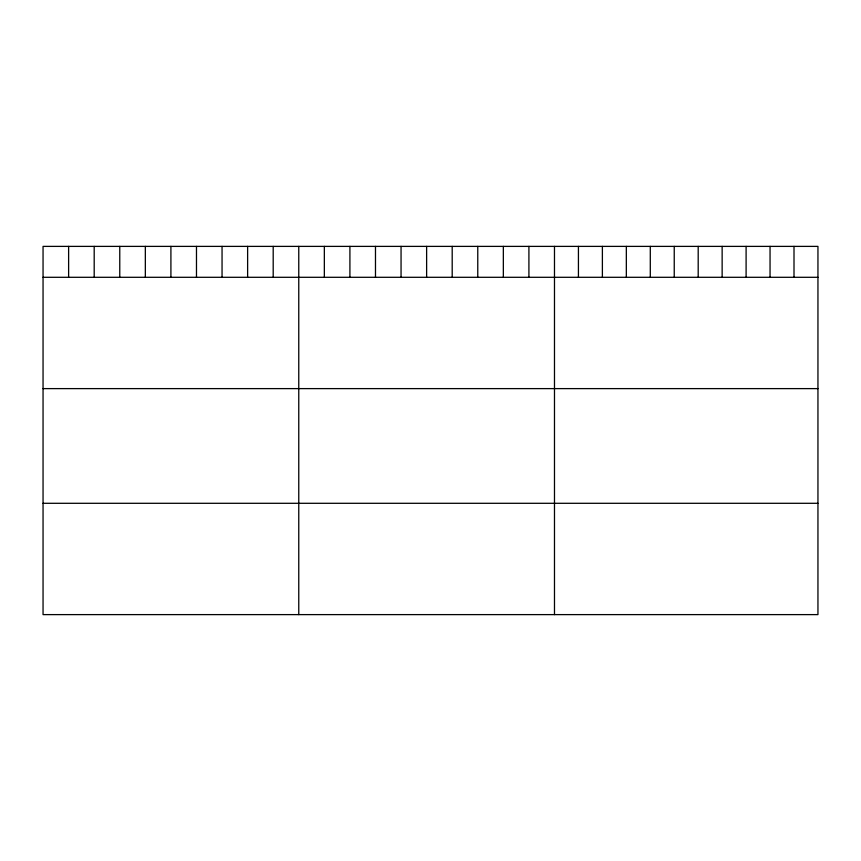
<?xml version="1.0" encoding="UTF-8"?>
<svg xmlns="http://www.w3.org/2000/svg" width="861" height="861" viewBox="0 0 861 861"><rect width="100%" height="100%" fill="white"/><g stroke="black" fill="none" stroke-linecap="round" stroke-linejoin="round"><path stroke-width="1.29" d="M817.95 277.296L817.95 614.614L43.05 614.614L43.05 246.386L817.95 246.386L817.95 277.296L43.05 277.296M43.05 388.612L817.95 388.612M43.05 503.298L817.95 503.298M794.003 246.386L794.003 277.296M770.046 246.386L770.046 277.296M746.1 246.386L746.1 277.296M722.142 246.386L722.142 277.296M698.196 246.386L698.196 277.296M674.238 246.386L674.238 277.296M650.292 246.386L650.292 277.296M626.334 246.386L626.334 277.296M602.388 246.386L602.388 277.296M578.431 246.386L578.431 277.296M554.484 246.386L554.484 614.614M528.912 246.386L528.912 277.296M503.341 246.386L503.341 277.296M477.769 246.386L477.769 277.296M452.197 246.386L452.197 277.296M426.625 246.386L426.625 277.296M401.054 246.386L401.054 277.296M375.482 246.386L375.482 277.296M349.91 246.386L349.91 277.296M324.339 246.386L324.339 277.296M298.767 246.386L298.767 614.614M273.195 246.386L273.195 277.296M247.624 246.386L247.624 277.296M222.052 246.386L222.052 277.296M196.48 246.386L196.48 277.296M170.909 246.386L170.909 277.296M145.337 246.386L145.337 277.296M119.765 246.386L119.765 277.296M94.193 246.386L94.193 277.296M68.622 246.386L68.622 277.296"/></g></svg>
